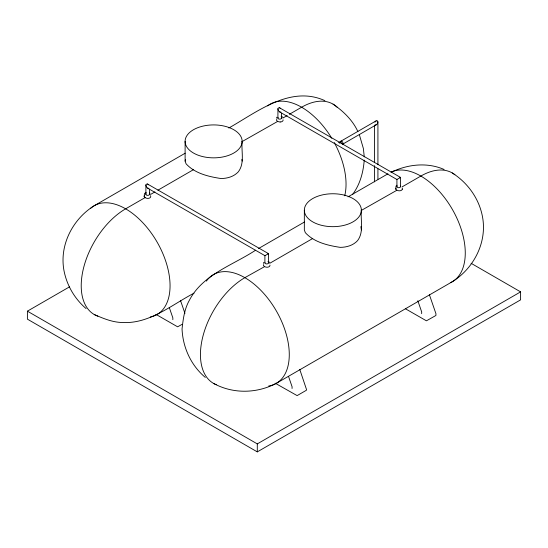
<?xml version="1.0" encoding="UTF-8"?>
<svg xmlns="http://www.w3.org/2000/svg" width="548" height="548" viewBox="0 0 548 548"><rect width="100%" height="100%" fill="white"/><g stroke="black" fill="none" stroke-linecap="round" stroke-linejoin="round"><path stroke-width="0.82" d="M263.43 263.41L263.67 262.444M276.562 118.156L276.802 117.19M340.925 141.179L376.181 120.82C378.894 119.793 377.921 124.273 376.181 124.834L342.664 144.186M145.871 194.321L145.932 184.58L147.2 183.84L268.499 253.642L268.499 262.882M277.898 118.094L277.959 108.353L279.233 107.614L400.526 177.415L400.526 186.663M364.242 160.112C363.297 172.449 359.981 184.676 352.419 194.677M242.148 141.377A28.517 16.461 0 0 1 199.369 155.639A28.517 16.461 0 0 1 199.369 127.122A28.517 16.461 0 0 1 242.148 141.377C241.113 151.406 244.942 163.099 238.325 171.825C233.88 176.62 227.393 178.49 221.008 178.532C208.583 176.655 194.869 173.456 186.087 163.825L185.114 161.098L185.114 141.377M361.372 210.213A28.517 16.461 0 0 1 318.6 224.468A28.517 16.461 0 0 1 318.6 195.958A28.517 16.461 0 0 1 361.372 210.213C360.337 220.241 364.167 231.934 357.549 240.661C353.104 245.456 346.617 247.319 340.24 247.367C327.807 245.49 314.093 242.291 305.311 232.653L304.339 229.934L304.339 210.213M185.114 161.098L185.601 159.735M144.446 193.608L144.199 196.677L145.426 197.76A3.309 2.144 7 0 0 147.837 198.39A3.254 2.11 7 0 0 150.686 196.787A3.302 2.144 7 0 0 150.488 195.677M396.033 186.025L395.786 189.094M374.955 122.122L376.181 120.82M172.832 319.655L172.867 317.936L169.284 307.517M292.057 388.491L292.091 386.772L288.508 376.353M421.652 313.668L421.686 311.949L417.829 300.736M267.972 253.95L268.499 253.642L264.896 255.724L264.896 262.882M396.923 186.663L396.923 179.497L400.526 177.415L399.999 177.723M185.176 153.207L94.229 205.719C72.747 219.09 59.39 244.846 63.89 270.123C66.705 285.159 74.487 298.639 86.098 308.593M228.804 128.02C257.224 111.984 290.31 85.008 324.902 100.654M145.158 197.561L125.636 208.829A62.815 36.271 -60 0 0 83.734 267.294A62.815 36.271 -60 0 0 97.832 316.169M150.488 194.485L154.933 191.916M157.893 190.204L193.465 169.668M241.942 141.679L277.781 121.341A3.309 2.144 7 0 0 280.192 121.971M282.83 118.08L287.166 115.573M289.33 114.32L301.619 107.223A62.815 36.271 -60 0 1 337.445 107.511M471.075 263.28L520.6 291.879L520.6 299.859L257.293 451.881L27.4 319.148L27.4 311.168L69.562 286.83M255.601 250.217C232.804 265.218 202.664 274.548 189.341 300.331C184.402 309.072 183.155 319.135 182.046 328.958C182.847 347.507 190.999 365.42 205.329 377.428M258.56 248.511L304.407 222.043M348.035 196.855L387.963 173.805M194.019 293.173C171.531 304.941 149.583 323.937 122.663 322.512C112.628 322.423 103.284 318.47 94.229 314.518M269.924 265.068A3.302 2.144 7 0 1 269.917 265.622A3.254 2.11 7 0 1 267.061 267.225A3.309 2.144 7 0 1 264.65 266.595L244.867 277.665A62.815 36.271 -60 0 0 203.123 335.506A62.815 36.271 -60 0 0 216.302 384.723M269.712 263.321L312.696 238.503M361.173 210.514L397.012 190.177A3.309 2.144 7 0 0 399.424 190.807A3.254 2.11 7 0 0 402.273 189.204M402.054 186.909L420.85 176.059A62.815 36.271 -60 0 1 454.867 174.73M182.142 324.327L177.607 326.807L155.968 314.381M27.4 311.168L257.293 443.894L520.6 291.879M396.923 179.497L279.706 111.97L278.432 110.634L277.898 108.86M264.958 255.69L147.679 188.197L146.405 186.854L145.871 185.08M144.884 193.184L146.241 192.601M396.464 185.601L397.081 185.258M376.181 124.834L374.955 124.958M391.012 172.353C407.459 164.304 427.05 161.989 444.127 169.49M280.98 112.093L279.706 111.97M148.946 188.32L147.679 188.197M281.103 116.203L282.85 117.238M267.965 261.451L268.705 261.704M213.453 383.353C232.955 394.094 256.69 393.615 276.274 383.353L452.258 281.754C473.739 268.376 487.097 242.62 482.596 217.344C479.363 198.938 467.924 182.922 452.258 172.949M277.514 121.142L277.185 120.998A3.302 1.644 -6.1 0 1 276.569 119.827A3.254 1.617 -6.1 0 1 276.802 119.402M396.745 189.978L396.416 189.834A3.302 1.644 -6.1 0 1 395.8 188.663A3.254 1.617 -6.1 0 1 396.033 188.238M264.383 266.397L263.43 265.513A3.254 1.617 -6.1 0 1 263.67 264.65M405.52 308.819L426.426 320.82L435.913 315.477L435.955 313.757L429.385 294.687M275.192 383.216L297.126 395.608L306.325 390.299L306.579 389.71L299.79 369.51M149.474 192.869L150.07 193.225M279.699 107.812L280.597 108.607M147.665 184.039L148.57 184.834M333.033 104.113C343.247 111.141 352.727 120.204 357.913 131.65M269.301 262.06L269.719 262.492M180.566 300.674L184.943 313.388M359.324 134.589L363.372 148.508L364.262 156.851M360.858 226.619L361.372 229.934M241.887 159.441L242.148 161.098M377.921 121.827L377.921 164.592M377.921 168.873L377.921 179.134M374.442 125.54L374.442 162.229M374.442 165.64L374.442 181.854M281.501 113.32L281.501 118.094M257.293 443.894L257.293 451.881M149.474 189.54L149.474 194.321M268.26 262.369A1.802 1.041 0 0 1 266.931 263.917A1.802 1.041 0 0 1 264.958 262.615M149.412 194.047A1.802 1.041 0 0 1 147.439 195.348A1.802 1.041 0 0 1 146.111 193.8M400.287 186.142A1.802 1.041 0 0 1 398.965 187.69A1.802 1.041 0 0 1 396.985 186.389M281.439 117.82A1.802 1.041 0 0 1 279.473 119.128A1.802 1.041 0 0 1 278.137 117.573M338.596 142.59A1.74 1 60 0 1 339.829 143.295M339.424 142.117A1.74 1 60 0 1 340.644 142.124A1.74 1 60 0 1 341.671 143.754M340.603 141.631A1.74 1 60 0 1 342.26 141.644A1.74 1 60 0 1 342.856 144.008M90.399 208.548A62.815 36.271 60 0 1 158.064 243.785A62.815 36.271 60 0 1 150.303 317.018M267.602 105.894A62.815 36.271 60 0 1 331.78 138.274M334.232 142.514A62.815 36.271 60 0 1 344.719 195.814M283.056 119.813A3.302 2.144 7 0 1 283.049 120.375A3.254 2.11 7 0 1 280.192 121.971M144.199 196.677A3.254 1.617 -6.1 0 1 144.446 195.814M206.397 281.103A62.815 36.271 60 0 1 275.582 309.647A62.815 36.271 60 0 1 268.719 385.991M391.553 171.887A62.815 36.271 60 0 1 453.915 212.192A62.815 36.271 60 0 1 450.867 282.487M402.129 188.06A3.309 2.144 7 0 1 402.328 189.176"/></g></svg>
